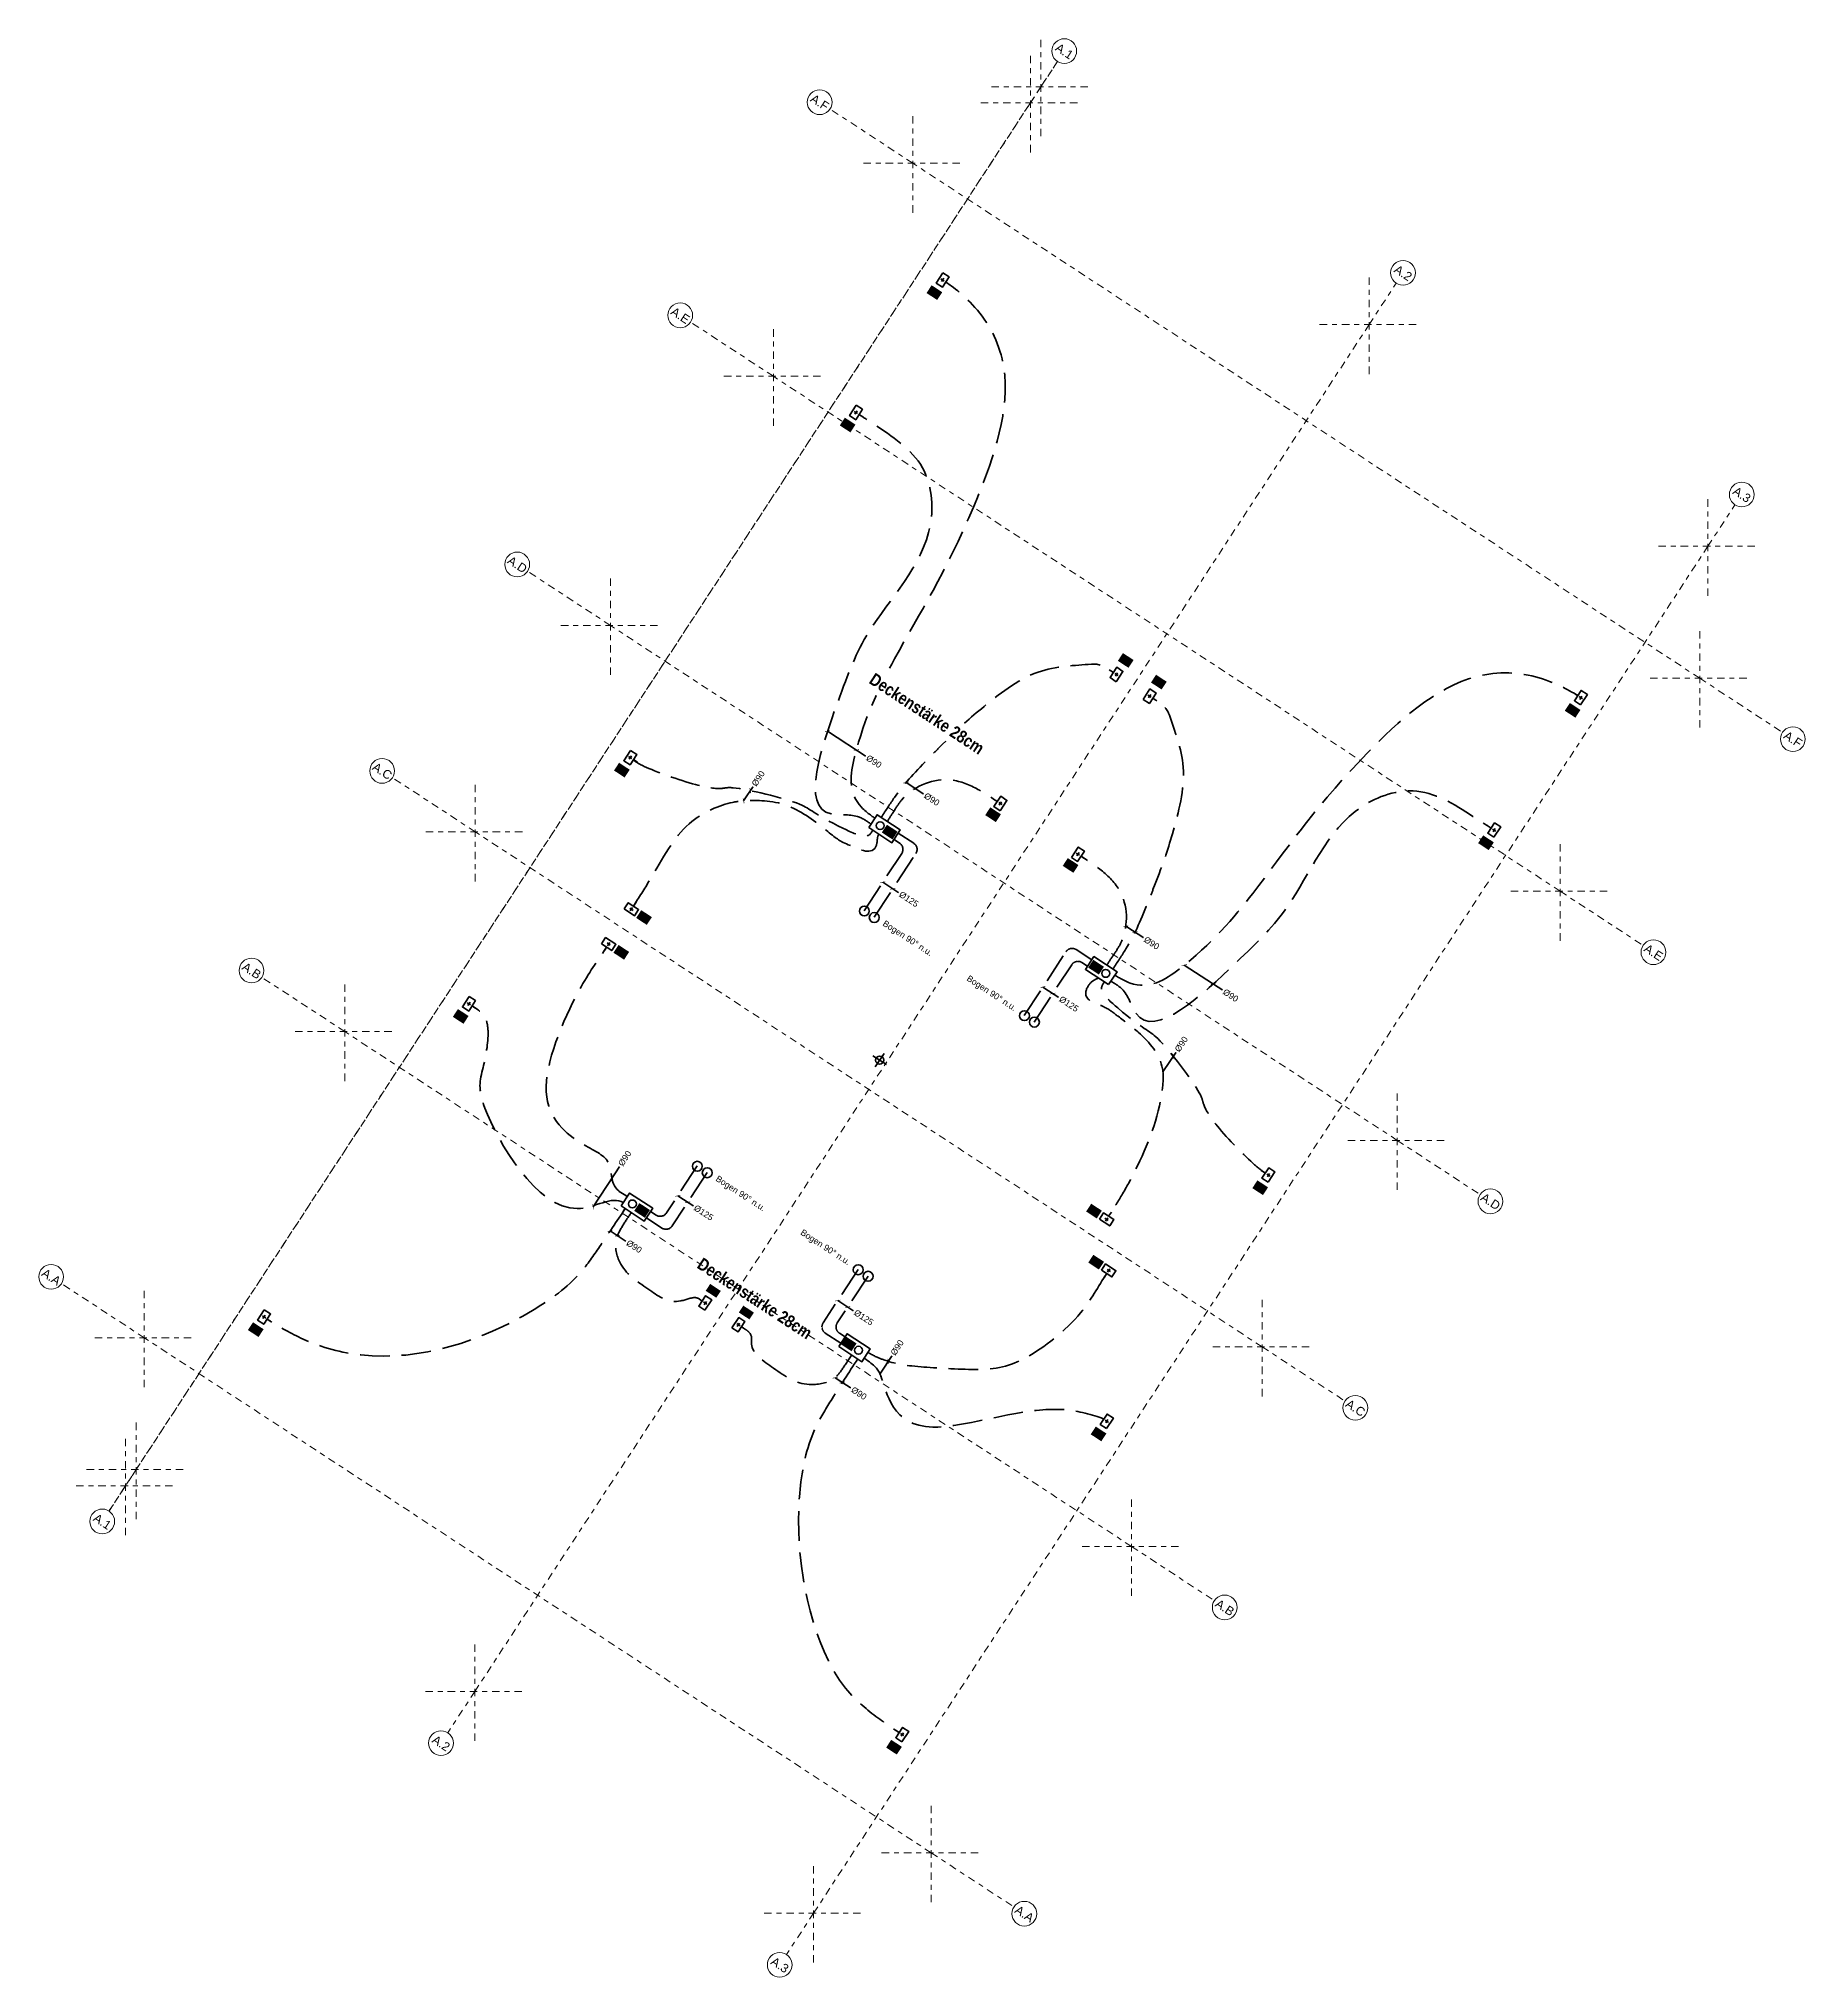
# Model space of a CAD drawing. Header units: metres. Extents: x 2696276 to 2696381, y 1245119 to 1245220.
# Drawn here: x 2696278.3 to 2696313.99, y 1245153.23 to 1245192.39 of the extents above; entities that cross this region are included whole.
import ezdxf

# ---------------------------------------------------------------- set-up
doc = ezdxf.new("R2010")
doc.units = ezdxf.units.M
doc.header["$PDMODE"] = 2
doc.header["$PDSIZE"] = -2
for name, pattern in [('000_hbf_Strichpunkt 3_1_1mm Achsen', [0.25, 0.15, -0.05, 0, -0.05]), ('11', [0.84, 0.6, -0.24]), ('93', [1000001.0, 1000000.0, -1])]:
    doc.linetypes.add(name, pattern=pattern)
for name, color, linetype, lineweight in [('0193ZULU0000', 1, 'Continuous', 35), ('0293ABLU0000', 40, 'Continuous', 35), ('0793BELU0000', 190, '93', 35), ('1193TELU2500', 144, 'Continuous', 35), ('4093APLU0000', 140, 'Continuous', 35)]:
    doc.layers.add(name, color=color, linetype=linetype, lineweight=lineweight)
doc.layers.add('1_M01_Achsen.V', color=7, linetype='Continuous')
doc.layers.get('0793BELU0000').off()
doc.styles.add('ERSTELLTER_STIL_2', font='arial.ttf')
doc.styles.get("Standard").update_dxf_attribs({"font": 'arial.ttf'})

# ---------------------------------------------------------------- blocks, each defined once
blk = doc.blocks.new('A$C4181af03')
at = {"layer": '1_M01_Achsen.V', "color": 7, "linetype": '000_hbf_Strichpunkt 3_1_1mm Achsen', "lineweight": 13}
for p, q in [((-8.041, 17.85), (-8.041, 18.85)), ((-8.041, 18.239), (-8.041, 18.85)), ((8.319, 17.85), (8.319, 18.85)), ((8.319, 17.85), (8.319, 18.85)), ((-8.041, 18.239), (-8.041, -15.54)), ((-8.041, 17.85), (-8.041, -15.15)), ((8.319, 17.85), (8.319, -15.15)), ((8.319, 17.85), (8.319, -15.15)), ((-9.361, 15.53), (-11.361, 15.53)), ((-9.361, 15.53), (-11.361, 15.53)), ((9.639, 15.53), (-9.361, 15.53)), ((9.639, 15.53), (-9.361, 15.53)), ((9.639, 15.53), (11.639, 15.53)), ((9.639, 15.53), (11.639, 15.53)), ((-9.361, 10.385), (-11.361, 10.385)), ((-9.361, 10.385), (-11.361, 10.385)), ((9.639, 10.385), (-9.361, 10.385)), ((9.639, 10.385), (-9.361, 10.385)), ((9.639, 10.385), (11.639, 10.385)), ((9.639, 10.385), (11.639, 10.385)), ((-9.361, 4.37), (-11.361, 4.37)), ((-9.361, 4.37), (-11.361, 4.37)), ((9.639, 4.37), (-9.361, 4.37)), ((9.639, 4.37), (-9.361, 4.37)), ((9.639, 4.37), (11.639, 4.37)), ((9.639, 4.37), (11.639, 4.37)), ((-9.361, -5.435), (-11.361, -5.435)), ((-9.361, -5.435), (-11.361, -5.435)), ((9.639, -5.435), (-9.361, -5.435)), ((9.639, -5.435), (-9.361, -5.435)), ((9.639, -5.435), (11.639, -5.435)), ((9.639, -5.435), (11.639, -5.435)), ((-9.361, -12.83), (-11.361, -12.83)), ((-9.361, -12.83), (-11.361, -12.83)), ((9.639, -12.83), (-9.361, -12.83)), ((9.639, -12.83), (-9.361, -12.83)), ((9.639, -12.83), (11.639, -12.83)), ((9.639, -12.83), (11.639, -12.83)), ((-8.041, -15.15), (-8.041, -16.15)), ((8.319, -15.15), (8.319, -16.15)), ((8.319, -15.15), (8.319, -16.15)), ((-8.041, -15.54), (-8.041, -16.15))]:
    blk.add_line(p, q, dxfattribs=at)
at = {"layer": '1_M01_Achsen.V', "color": 62, "linetype": '000_hbf_Strichpunkt 3_1_1mm Achsen', "lineweight": 13, "true_color": 0x8cbb26}
for p, q in [((0.139, 17.85), (0.139, 18.85)), ((0.139, 17.85), (0.139, 18.85)), ((0.139, 17.85), (0.139, -15.15)), ((0.139, 17.85), (0.139, -15.15)), ((-9.361, -0.615), (-11.361, -0.615)), ((-9.361, -0.615), (-11.361, -0.615)), ((9.639, -0.615), (-9.361, -0.615)), ((-9.361, -0.615), (-9.361, -0.615)), ((9.639, -0.615), (-9.361, -0.615)), ((9.639, -0.615), (9.639, -0.615)), ((9.639, -0.615), (11.639, -0.615)), ((9.639, -0.615), (11.639, -0.615)), ((0.139, -15.15), (0.139, -16.15)), ((0.139, -15.15), (0.139, -16.15))]:
    blk.add_line(p, q, dxfattribs=at)
at = {"layer": '1_M01_Achsen.V', "color": 7, "linetype": 'Continuous', "lineweight": 13}
for centre in [(-8.041, 19.1), (-8.041, 19.1), (8.319, 19.1), (8.319, 19.1), (-11.611, 15.53), (-11.611, 15.53), (11.889, 15.53), (11.889, 15.53), (-11.611, 10.385), (-11.611, 10.385), (11.889, 10.385), (11.889, 10.385), (-11.611, 4.37), (-11.611, 4.37), (11.889, 4.37), (11.889, 4.37), (-11.611, -5.435), (-11.611, -5.435), (11.889, -5.435), (11.889, -5.435), (-11.611, -12.83), (-11.611, -12.83), (11.889, -12.83), (11.889, -12.83), (-8.041, -16.4), (-8.041, -16.4), (8.319, -16.4), (8.319, -16.4)]:
    blk.add_circle(centre, 0.25, dxfattribs=at)
at = {"layer": '1_M01_Achsen.V', "color": 62, "linetype": 'Continuous', "lineweight": 13, "true_color": 0x8cbb26}
for centre in [(0.139, 19.1), (0.139, 19.1), (-11.611, -0.615), (-11.611, -0.615), (11.889, -0.615), (11.889, -0.615), (0.139, -16.4), (0.139, -16.4)]:
    blk.add_circle(centre, 0.25, dxfattribs=at)
at = {"layer": '1_M01_Achsen.V', "color": 7, "linetype": '000_hbf_Strichpunkt 3_1_1mm Achsen', "lineweight": 13}
for p in [(-8.041, 18.239), (-8.041, 18.239), (-8.041, 17.85), (-8.041, 17.85), (8.319, 17.85), (8.319, 17.85), (8.319, 17.85), (8.319, 17.85), (-9.361, 15.53), (-9.361, 15.53), (-9.361, 15.53), (-9.361, 15.53), (9.639, 15.53), (9.639, 15.53), (9.639, 15.53), (9.639, 15.53), (-9.361, 10.385), (-9.361, 10.385), (-9.361, 10.385), (-9.361, 10.385), (9.639, 10.385), (9.639, 10.385), (9.639, 10.385), (9.639, 10.385), (-9.361, 4.37), (-9.361, 4.37), (-9.361, 4.37), (-9.361, 4.37), (9.639, 4.37), (9.639, 4.37), (9.639, 4.37), (9.639, 4.37), (-9.361, -5.435), (-9.361, -5.435), (-9.361, -5.435), (-9.361, -5.435), (9.639, -5.435), (9.639, -5.435), (9.639, -5.435), (9.639, -5.435), (-9.361, -12.83), (-9.361, -12.83), (-9.361, -12.83), (-9.361, -12.83), (9.639, -12.83), (9.639, -12.83), (9.639, -12.83), (9.639, -12.83), (-8.041, -15.15), (-8.041, -15.15), (8.319, -15.15), (8.319, -15.15), (8.319, -15.15), (8.319, -15.15), (-8.041, -15.54), (-8.041, -15.54)]:
    blk.add_point(p, dxfattribs=at)
at = {"layer": '1_M01_Achsen.V', "color": 62, "linetype": '000_hbf_Strichpunkt 3_1_1mm Achsen', "lineweight": 13, "true_color": 0x8cbb26}
for p in [(0.139, 17.85), (0.139, 17.85), (0.139, 17.85), (0.139, 17.85), (-9.361, -0.615), (-9.361, -0.615), (-9.361, -0.615), (9.639, -0.615), (9.639, -0.615), (9.639, -0.615), (0.139, -15.15), (0.139, -15.15), (0.139, -15.15), (0.139, -15.15)]:
    blk.add_point(p, dxfattribs=at)
at = {"layer": '1_M01_Achsen.V', "color": 7, "lineweight": 13, "char_height": 0.175, "attachment_point": 1, "style": 'ERSTELLTER_STIL_2'}
for s, insert in [('\\A1;{\\pql;\\pt0;\\fArial|b0|i0|c0|p0;\\W1.000000;A.1}', (-8.221, 19.187)), ('\\A1;{\\pql;\\pt0;\\fArial|b0|i0|c0|p0;\\W1.000000;A.1}', (-8.221, 19.187)), ('\\A1;{\\pql;\\pt0;\\fArial|b0|i0|c0|p0;\\W1.000000;A.2}', (-0.041, 19.187)), ('\\A1;{\\pql;\\pt0;\\fArial|b0|i0|c0|p0;\\W1.000000;A.2}', (-0.041, 19.187)), ('\\A1;{\\pql;\\pt0;\\fArial|b0|i0|c0|p0;\\W1.000000;A.3}', (8.139, 19.187)), ('\\A1;{\\pql;\\pt0;\\fArial|b0|i0|c0|p0;\\W1.000000;A.3}', (8.139, 19.187)), ('\\A1;{\\pql;\\pt0;\\fArial|b0|i0|c0|p0;\\W1.000000;A.F}', (-11.798, 15.617)), ('\\A1;{\\pql;\\pt0;\\fArial|b0|i0|c0|p0;\\W1.000000;A.F}', (-11.798, 15.617)), ('\\A1;{\\pql;\\pt0;\\fArial|b0|i0|c0|p0;\\W1.000000;A.F}', (11.702, 15.617)), ('\\A1;{\\pql;\\pt0;\\fArial|b0|i0|c0|p0;\\W1.000000;A.F}', (11.702, 15.617)), ('\\A1;{\\pql;\\pt0;\\fArial|b0|i0|c0|p0;\\W1.000000;A.E}', (-11.804, 10.472)), ('\\A1;{\\pql;\\pt0;\\fArial|b0|i0|c0|p0;\\W1.000000;A.E}', (-11.804, 10.472)), ('\\A1;{\\pql;\\pt0;\\fArial|b0|i0|c0|p0;\\W1.000000;A.E}', (11.696, 10.472)), ('\\A1;{\\pql;\\pt0;\\fArial|b0|i0|c0|p0;\\W1.000000;A.E}', (11.696, 10.472)), ('\\A1;{\\pql;\\pt0;\\fArial|b0|i0|c0|p0;\\W1.000000;A.D}', (-11.811, 4.457)), ('\\A1;{\\pql;\\pt0;\\fArial|b0|i0|c0|p0;\\W1.000000;A.D}', (-11.811, 4.457)), ('\\A1;{\\pql;\\pt0;\\fArial|b0|i0|c0|p0;\\W1.000000;A.D}', (11.689, 4.457)), ('\\A1;{\\pql;\\pt0;\\fArial|b0|i0|c0|p0;\\W1.000000;A.D}', (11.689, 4.457)), ('\\A1;{\\pql;\\pt0;\\fArial|b0|i0|c0|p0;\\W1.000000;A.C}', (-11.811, -0.528)), ('\\A1;{\\pql;\\pt0;\\fArial|b0|i0|c0|p0;\\W1.000000;A.C}', (-11.811, -0.528)), ('\\A1;{\\pql;\\pt0;\\fArial|b0|i0|c0|p0;\\W1.000000;A.C}', (11.689, -0.528)), ('\\A1;{\\pql;\\pt0;\\fArial|b0|i0|c0|p0;\\W1.000000;A.C}', (11.689, -0.528)), ('\\A1;{\\pql;\\pt0;\\fArial|b0|i0|c0|p0;\\W1.000000;A.B}', (-11.804, -5.348)), ('\\A1;{\\pql;\\pt0;\\fArial|b0|i0|c0|p0;\\W1.000000;A.B}', (-11.804, -5.348)), ('\\A1;{\\pql;\\pt0;\\fArial|b0|i0|c0|p0;\\W1.000000;A.B}', (11.696, -5.348)), ('\\A1;{\\pql;\\pt0;\\fArial|b0|i0|c0|p0;\\W1.000000;A.B}', (11.696, -5.348)), ('\\A1;{\\pql;\\pt0;\\fArial|b0|i0|c0|p0;\\W1.000000;A.A}', (-11.804, -12.743)), ('\\A1;{\\pql;\\pt0;\\fArial|b0|i0|c0|p0;\\W1.000000;A.A}', (-11.804, -12.743)), ('\\A1;{\\pql;\\pt0;\\fArial|b0|i0|c0|p0;\\W1.000000;A.A}', (11.696, -12.743)), ('\\A1;{\\pql;\\pt0;\\fArial|b0|i0|c0|p0;\\W1.000000;A.A}', (11.696, -12.743)), ('\\A1;{\\pql;\\pt0;\\fArial|b0|i0|c0|p0;\\W1.000000;A.1}', (-8.221, -16.313)), ('\\A1;{\\pql;\\pt0;\\fArial|b0|i0|c0|p0;\\W1.000000;A.1}', (-8.221, -16.313)), ('\\A1;{\\pql;\\pt0;\\fArial|b0|i0|c0|p0;\\W1.000000;A.2}', (-0.041, -16.313)), ('\\A1;{\\pql;\\pt0;\\fArial|b0|i0|c0|p0;\\W1.000000;A.2}', (-0.041, -16.313)), ('\\A1;{\\pql;\\pt0;\\fArial|b0|i0|c0|p0;\\W1.000000;A.3}', (8.139, -16.313)), ('\\A1;{\\pql;\\pt0;\\fArial|b0|i0|c0|p0;\\W1.000000;A.3}', (8.139, -16.313))]:
    blk.add_mtext(s, dxfattribs=dict(at, insert=insert))
blk = doc.blocks.new('A$C3776b7cd')
blk.add_blockref('A$C4181af03', (0, 0))

msp = doc.modelspace()

# ---------------------------------------------------------------- linework, layer by layer
at = {"color": 1, "linetype": 'ByBlock', "lineweight": 35}
for p, q in [((2696295.152, 1245171.846), (2696295.426, 1245171.667)), ((2696295.378, 1245171.893), (2696295.199, 1245171.62))]:
    msp.add_line(p, q, dxfattribs=at)
msp.add_circle((2696295.289, 1245171.757), 0.0818, dxfattribs=at)
at = {"layer": '0193ZULU0000', "linetype": 'ByBlock'}
for p, q in [((2696296.528, 1245187.54), (2696296.595, 1245187.496)), ((2696296.584, 1245187.552), (2696296.54, 1245187.485)), ((2696296.625, 1245187.477), (2696296.708, 1245187.422)), ((2696294.777, 1245184.864), (2696294.844, 1245184.82)), ((2696294.833, 1245184.876), (2696294.789, 1245184.809)), ((2696294.873, 1245184.801), (2696294.957, 1245184.746)), ((2696309.395, 1245179.121), (2696309.311, 1245179.175)), ((2696309.491, 1245179.058), (2696309.424, 1245179.101)), ((2696309.436, 1245179.046), (2696309.479, 1245179.113)), ((2696290.217, 1245177.891), (2696290.284, 1245177.848)), ((2696290.272, 1245177.903), (2696290.228, 1245177.836)), ((2696290.313, 1245177.828), (2696290.397, 1245177.774)), ((2696307.644, 1245176.446), (2696307.561, 1245176.5)), ((2696307.741, 1245176.383), (2696307.674, 1245176.426)), ((2696307.685, 1245176.371), (2696307.729, 1245176.438)), ((2696286.957, 1245172.917), (2696287.024, 1245172.873)), ((2696287.013, 1245172.929), (2696286.969, 1245172.862)), ((2696287.054, 1245172.854), (2696287.137, 1245172.799)), ((2696303.083, 1245169.475), (2696302.999, 1245169.53)), ((2696303.179, 1245169.412), (2696303.112, 1245169.456)), ((2696303.124, 1245169.401), (2696303.167, 1245169.468)), ((2696282.817, 1245166.589), (2696282.884, 1245166.546)), ((2696282.872, 1245166.601), (2696282.828, 1245166.534)), ((2696282.913, 1245166.526), (2696282.997, 1245166.472)), ((2696299.913, 1245164.439), (2696299.846, 1245164.483)), ((2696299.857, 1245164.427), (2696299.901, 1245164.494)), ((2696295.683, 1245158.172), (2696295.599, 1245158.227)), ((2696295.779, 1245158.109), (2696295.712, 1245158.153)), ((2696295.724, 1245158.097), (2696295.768, 1245158.164))]:
    msp.add_line(p, q, dxfattribs=at)
at = {"layer": '0193ZULU0000', "linetype": '11'}
for p, q in [((2696294.977, 1245174.774), (2696295.734, 1245175.933)), ((2696295.579, 1245176.214), (2696295.691, 1245176.14)), ((2696298.412, 1245172.527), (2696299.169, 1245173.685)), ((2696299.377, 1245173.728), (2696299.489, 1245173.655)), ((2696291.602, 1245169.618), (2696290.982, 1245168.669)), ((2696290.662, 1245168.7), (2696290.774, 1245168.626)), ((2696295.054, 1245167.395), (2696294.433, 1245166.447)), ((2696294.476, 1245166.239), (2696294.589, 1245166.166))]:
    msp.add_line(p, q, dxfattribs=at)
at = {"layer": '0193ZULU0000', "linetype": 'ByBlock'}
for points in [[(2696296.568, 1245187.664), (2696296.693, 1245187.582), (2696296.556, 1245187.372), (2696296.431, 1245187.455)], [(2696294.816, 1245184.988), (2696294.942, 1245184.906), (2696294.805, 1245184.696), (2696294.68, 1245184.779)], [(2696309.452, 1245178.934), (2696309.326, 1245179.016), (2696309.463, 1245179.225), (2696309.589, 1245179.143)], [(2696290.256, 1245178.015), (2696290.381, 1245177.933), (2696290.245, 1245177.724), (2696290.119, 1245177.806)], [(2696307.701, 1245176.259), (2696307.576, 1245176.341), (2696307.713, 1245176.55), (2696307.838, 1245176.468)], [(2696286.997, 1245173.041), (2696287.122, 1245172.959), (2696286.985, 1245172.749), (2696286.86, 1245172.832)], [(2696303.14, 1245169.289), (2696303.014, 1245169.371), (2696303.151, 1245169.58), (2696303.277, 1245169.498)], [(2696282.856, 1245166.713), (2696282.981, 1245166.631), (2696282.844, 1245166.422), (2696282.719, 1245166.504)], [(2696299.874, 1245164.315), (2696299.748, 1245164.397), (2696299.885, 1245164.606), (2696300.011, 1245164.524)], [(2696295.74, 1245157.985), (2696295.615, 1245158.067), (2696295.752, 1245158.276), (2696295.877, 1245158.194)]]:
    msp.add_lwpolyline(points, close=True, dxfattribs=at)
at = {"layer": '0193ZULU0000', "linetype": 'ByBlock', "extrusion": (-0.008646, -0.013212, 0.999875)}
for centre in [(2696194.182, 1244758.062, -39763.261), (2696197.619, 1244755.817, -39763.261), (2696190.808, 1244752.907, -39763.164), (2696194.26, 1244750.684, -39763.164)]:
    msp.add_circle(centre, 0.0999, dxfattribs=at)
at = {"layer": '0193ZULU0000', "linetype": '11'}
for centre, start, end in [((2696295.609, 1245176.015), 326.8, 56.8), ((2696299.295, 1245173.603), 56.8, 146.8007), ((2696290.856, 1245168.752), 236.8, 326.8), ((2696294.558, 1245166.365), 146.8, 236.8)]:
    msp.add_arc(centre, 0.15, start, end, dxfattribs=at)
for points, knots in [([(2696295.192, 1245176.646), (2696295.2, 1245176.641), (2696294.613, 1245177.019), (2696294.844, 1245178.412), (2696295.855, 1245180.45), (2696296.851, 1245181.91), (2696298.09, 1245185.276), (2696297.444, 1245186.853), (2696296.797, 1245187.366), (2696296.625, 1245187.477)], [0, 0, 0, 0, 387.913865, 1378.747435, 3673.85659, 7786.807194, 10001.59567, 11180.659131, 12325.86355, 12325.86355, 12325.86355, 12325.86355]), ([(2696300.04, 1245173.474), (2696300.032, 1245173.479), (2696300.614, 1245173.092), (2696301.797, 1245173.862), (2696303.26, 1245175.604), (2696304.2, 1245177.101), (2696306.789, 1245179.584), (2696308.492, 1245179.623), (2696309.221, 1245179.236), (2696309.392, 1245179.122)], [0, 0, 0, 0, 387.913865, 1378.747435, 3673.85659, 7786.807194, 10001.59567, 11180.659131, 12325.86355, 12325.86355, 12325.86355, 12325.86355]), ([(2696290.313, 1245177.828), (2696290.354, 1245177.791), (2696290.462, 1245177.693), (2696291.622, 1245177.274), (2696292.124, 1245177.225), (2696292.258, 1245177.316), (2696293.951, 1245176.914), (2696293.907, 1245176.732), (2696295.038, 1245176.212), (2696295.119, 1245176.346), (2696295.152, 1245176.401)], [0, 0, 0, 0, 524.754782, 1385.666254, 2062.728403, 2660.879406, 3900.842733, 4908.776168, 5147.435674, 5311.22856, 5311.22856, 5311.22856, 5311.22856]), ([(2696303.083, 1245169.475), (2696303.03, 1245169.509), (2696302.892, 1245169.597), (2696302.045, 1245170.444), (2696301.8, 1245170.896), (2696301.829, 1245171.052), (2696300.783, 1245172.443), (2696300.634, 1245172.33), (2696299.704, 1245173.158), (2696299.795, 1245173.286), (2696299.832, 1245173.339)], [0, 0, 0, 0, 524.754782, 1385.666254, 2062.728403, 2660.879406, 3900.842733, 4908.776168, 5147.435674, 5311.22856, 5311.22856, 5311.22856, 5311.22856]), ([(2696290.111, 1245168.881), (2696289.888, 1245169.026), (2696288.701, 1245168.152), (2696287.084, 1245170.95), (2696287.245, 1245171.432), (2696287.404, 1245172.193), (2696287.339, 1245172.663), (2696287.214, 1245172.75), (2696287.054, 1245172.854)], [0, 0, 0, 0, 801.216742, 2667.158105, 3784.214326, 4602.645566, 4866.112959, 5512.572146, 5512.572146, 5512.572146, 5512.572146]), ([(2696290.149, 1245168.757), (2696289.976, 1245168.501), (2696289.682, 1245168.068), (2696289.161, 1245167.292), (2696287.672, 1245166.224), (2696285.62, 1245165.539), (2696283.788, 1245166.004), (2696283.026, 1245166.449), (2696282.939, 1245166.508), (2696282.913, 1245166.526)], [0, 0, 0, 0, 929.749147, 1570.91491, 2788.010634, 6247.926954, 7358.939902, 8065.42059, 8395.204521, 8395.204521, 8395.204521, 8395.204521]), ([(2696294.975, 1245165.733), (2696295.195, 1245165.589), (2696295.402, 1245165.35), (2696295.573, 1245163.946), (2696298.215, 1245164.735), (2696299.067, 1245164.697), (2696299.105, 1245164.693), (2696299.708, 1245164.575), (2696299.817, 1245164.502)], [0, 0, 0, 0, 801.216742, 2667.158105, 3784.214326, 4602.645566, 4866.112959, 5512.572146, 5512.572146, 5512.572146, 5512.572146]), ([(2696294.846, 1245165.719), (2696294.659, 1245165.438), (2696294.38, 1245164.996), (2696293.879, 1245164.206), (2696293.475, 1245162.429), (2696293.848, 1245160.156), (2696294.704, 1245158.863), (2696295.46, 1245158.314), (2696295.612, 1245158.218), (2696295.683, 1245158.172)], [0, 0, 0, 0, 929.749147, 1570.91491, 2788.010634, 6247.926954, 7358.939902, 8065.42059, 8395.204521, 8395.204521, 8395.204521, 8395.204521])]:
    msp.add_open_spline(points, degree=3, knots=knots, dxfattribs=at)
for points in [[(2696295.113, 1245176.525), (2696294.843, 1245176.679), (2696294.31, 1245176.73), (2696294.444, 1245178.994), (2696295.07, 1245180.408), (2696296.313, 1245182.575), (2696296.154, 1245183.725), (2696295.164, 1245184.609), (2696294.874, 1245184.801)], [(2696299.961, 1245173.352), (2696300.21, 1245173.167), (2696300.47, 1245172.699), (2696302.491, 1245173.727), (2696303.536, 1245174.868), (2696305.025, 1245176.874), (2696306.143, 1245177.189), (2696307.348, 1245176.636), (2696307.641, 1245176.447)]]:
    msp.add_spline(points, degree=3, dxfattribs=at)
at = {"layer": '0293ABLU0000', "linetype": 'ByBlock'}
for p, q in [((2696300.012, 1245179.589), (2696299.929, 1245179.644)), ((2696300.109, 1245179.526), (2696300.042, 1245179.57)), ((2696300.053, 1245179.514), (2696300.097, 1245179.581)), ((2696300.711, 1245179.132), (2696300.778, 1245179.088)), ((2696300.723, 1245179.076), (2696300.766, 1245179.143)), ((2696300.807, 1245179.069), (2696300.891, 1245179.014)), ((2696297.666, 1245176.982), (2696297.583, 1245177.037)), ((2696297.763, 1245176.919), (2696297.696, 1245176.963)), ((2696297.707, 1245176.908), (2696297.751, 1245176.975)), ((2696299.262, 1245175.938), (2696299.329, 1245175.895)), ((2696299.273, 1245175.883), (2696299.317, 1245175.95)), ((2696299.358, 1245175.875), (2696299.442, 1245175.821)), ((2696290.24, 1245174.827), (2696290.307, 1245174.783)), ((2696290.251, 1245174.772), (2696290.295, 1245174.839)), ((2696290.314, 1245174.868), (2696290.369, 1245174.951)), ((2696289.772, 1245174.04), (2696289.717, 1245173.956)), ((2696289.78, 1245174.124), (2696289.847, 1245174.08)), ((2696289.791, 1245174.069), (2696289.835, 1245174.136)), ((2696299.841, 1245168.562), (2696299.908, 1245168.518)), ((2696299.853, 1245168.506), (2696299.897, 1245168.573)), ((2696299.916, 1245168.603), (2696299.971, 1245168.686)), ((2696299.877, 1245167.445), (2696299.822, 1245167.361)), ((2696299.884, 1245167.53), (2696299.951, 1245167.486)), ((2696299.896, 1245167.474), (2696299.94, 1245167.541)), ((2696291.703, 1245166.89), (2696291.619, 1245166.945)), ((2696291.799, 1245166.827), (2696291.732, 1245166.871)), ((2696291.744, 1245166.816), (2696291.787, 1245166.883)), ((2696292.401, 1245166.433), (2696292.468, 1245166.389)), ((2696292.413, 1245166.378), (2696292.457, 1245166.445)), ((2696292.498, 1245166.37), (2696292.581, 1245166.315))]:
    msp.add_line(p, q, dxfattribs=at)
at = {"layer": '0293ABLU0000', "linetype": '11'}
for p, q in [((2696295.664, 1245176.343), (2696295.977, 1245176.138)), ((2696295.177, 1245174.643), (2696296.02, 1245175.931)), ((2696299.261, 1245173.989), (2696299.574, 1245173.784)), ((2696298.211, 1245172.658), (2696299.053, 1245173.946)), ((2696291.803, 1245169.487), (2696291.098, 1245168.408)), ((2696290.577, 1245168.57), (2696290.89, 1245168.365)), ((2696294.853, 1245167.527), (2696294.147, 1245166.448)), ((2696294.191, 1245166.241), (2696294.504, 1245166.036))]:
    msp.add_line(p, q, dxfattribs=at)
at = {"layer": '0293ABLU0000'}
msp.add_line((2696290.149, 1245168.757), (2696290.074, 1245168.641), dxfattribs=at)
at = {"layer": '0293ABLU0000', "linetype": 'ByBlock'}
for points in [[(2696300.069, 1245179.402), (2696299.944, 1245179.484), (2696300.081, 1245179.693), (2696300.206, 1245179.611)], [(2696300.613, 1245179.046), (2696300.739, 1245178.964), (2696300.876, 1245179.173), (2696300.75, 1245179.255)], [(2696297.724, 1245176.796), (2696297.598, 1245176.878), (2696297.735, 1245177.087), (2696297.86, 1245177.005)], [(2696299.164, 1245175.853), (2696299.29, 1245175.771), (2696299.426, 1245175.98), (2696299.301, 1245176.062)], [(2696290.127, 1245174.811), (2696290.21, 1245174.936), (2696290.419, 1245174.799), (2696290.337, 1245174.674)], [(2696289.668, 1245174.108), (2696289.75, 1245174.233), (2696289.959, 1245174.097), (2696289.877, 1245173.971)], [(2696299.729, 1245168.546), (2696299.811, 1245168.671), (2696300.021, 1245168.534), (2696299.938, 1245168.409)], [(2696299.772, 1245167.514), (2696299.854, 1245167.639), (2696300.064, 1245167.502), (2696299.981, 1245167.377)], [(2696291.76, 1245166.704), (2696291.634, 1245166.786), (2696291.771, 1245166.995), (2696291.897, 1245166.913)], [(2696292.304, 1245166.348), (2696292.429, 1245166.266), (2696292.566, 1245166.475), (2696292.441, 1245166.557)]]:
    msp.add_lwpolyline(points, close=True, dxfattribs=at)
at = {"layer": '0293ABLU0000', "linetype": 'ByBlock', "extrusion": (-0.008646, -0.013212, 0.999875)}
for centre in [(2696194.383, 1244757.931, -39763.261), (2696197.418, 1244755.948, -39763.261), (2696191.009, 1244752.775, -39763.164), (2696194.059, 1244750.815, -39763.164)]:
    msp.add_circle(centre, 0.0999, dxfattribs=at)
at = {"layer": '0293ABLU0000', "linetype": '11'}
for centre, start, end in [((2696295.895, 1245176.013), 326.8, 56.8), ((2696299.179, 1245173.864), 56.8, 146.8007), ((2696290.972, 1245168.49), 236.8, 326.8), ((2696294.273, 1245166.366), 146.8, 236.8)]:
    msp.add_arc(centre, 0.15, start, end, dxfattribs=at)
for points, knots in [([(2696295.321, 1245176.66), (2696295.411, 1245176.8), (2696295.699, 1245177.246), (2696295.998, 1245177.573), (2696296.934, 1245178.515), (2696297.216, 1245178.754), (2696298.388, 1245179.713), (2696299.341, 1245179.732), (2696299.742, 1245179.771), (2696300.012, 1245179.589)], [0, 0, 0, 0, 507.470079, 1623.087849, 1862.794649, 3646.623629, 5201.46764, 6500.488614, 6849.735754, 6849.735754, 6849.735754, 6849.735754]), ([(2696300.002, 1245173.597), (2696300.094, 1245173.736), (2696300.387, 1245174.179), (2696300.568, 1245174.583), (2696301.055, 1245175.818), (2696301.161, 1245176.172), (2696301.571, 1245177.63), (2696301.207, 1245178.511), (2696301.091, 1245178.885), (2696300.807, 1245179.069)], [0, 0, 0, 0, 507.470079, 1623.087849, 1862.794649, 3646.623629, 5201.46764, 6500.488614, 6849.735754, 6849.735754, 6849.735754, 6849.735754]), ([(2696290.314, 1245174.868), (2696290.426, 1245175.043), (2696290.829, 1245175.678), (2696291.299, 1245176.609), (2696292.258, 1245176.984), (2696292.705, 1245177.005), (2696293.466, 1245177.005), (2696294.451, 1245176.203), (2696294.487, 1245176.181), (2696295.249, 1245175.85), (2696295.241, 1245176.273), (2696295.273, 1245176.322)], [0, 0, 0, 0, 520.992056, 1886.232039, 3049.394523, 3656.853737, 4656.130582, 5449.89983, 6398.006005, 7010.326282, 7133.403687, 7133.403687, 7133.403687, 7133.403687]), ([(2696290.19, 1245169.002), (2696290.138, 1245169.037), (2696289.799, 1245169.209), (2696289.962, 1245169.773), (2696289.188, 1245170.045), (2696288.166, 1245170.972), (2696289.255, 1245173.348), (2696289.6, 1245173.773), (2696289.772, 1245174.04)], [0, 0, 0, 0, 328.68021, 1630.303409, 2673.216496, 3988.937784, 5347.948083, 6302.118975, 6302.118975, 6302.118975, 6302.118975]), ([(2696291.703, 1245166.89), (2696291.682, 1245166.904), (2696291.644, 1245166.93), (2696291.541, 1245166.989), (2696291.095, 1245166.781), (2696290.62, 1245167.14), (2696290.053, 1245167.49), (2696289.902, 1245168.07), (2696290.091, 1245168.412), (2696290.212, 1245168.592), (2696290.271, 1245168.677)], [0, 0, 0, 0, 100.002735, 181.729475, 464.848674, 1130.74223, 1922.193591, 2400.807023, 2741.043606, 3054.676566, 3054.676566, 3054.676566, 3054.676566]), ([(2696295.055, 1245165.855), (2696295.184, 1245165.77), (2696295.597, 1245165.617), (2696295.861, 1245165.575), (2696297.444, 1245165.469), (2696298.183, 1245165.617), (2696299.356, 1245166.522), (2696299.702, 1245167.18), (2696299.877, 1245167.445)], [0, 0, 0, 0, 328.68021, 1630.303409, 2673.216496, 3988.937784, 5347.948083, 6302.118975, 6302.118975, 6302.118975, 6302.118975]), ([(2696292.498, 1245166.37), (2696292.519, 1245166.357), (2696292.556, 1245166.333), (2696292.735, 1245166.208), (2696292.615, 1245165.901), (2696293.212, 1245165.484), (2696293.72, 1245165.133), (2696294.348, 1245165.258), (2696294.512, 1245165.48), (2696294.656, 1245165.695), (2696294.725, 1245165.799)], [0, 0, 0, 0, 100.002735, 181.729475, 464.848674, 1130.74223, 1922.193591, 2400.807023, 2741.043606, 3054.676566, 3054.676566, 3054.676566, 3054.676566])]:
    msp.add_open_spline(points, degree=3, knots=knots, dxfattribs=at)
for points in [[(2696295.443, 1245176.581), (2696295.579, 1245176.789), (2696295.73, 1245177.008), (2696296.665, 1245177.423), (2696297.216, 1245177.257), (2696297.666, 1245176.982)], [(2696299.88, 1245173.677), (2696300.016, 1245173.885), (2696300.156, 1245174.111), (2696300.162, 1245175.134), (2696299.791, 1245175.572), (2696299.358, 1245175.875)]]:
    msp.add_spline(points, degree=3, dxfattribs=at)
at = {"layer": '1193TELU2500', "linetype": 'ByBlock', "extrusion": (-0.008646, -0.013212, 0.999875)}
for p, q in [((2696295.034, 1245177.88, 0.075), (2696294.235, 1245178.402, 0.075)), ((2696296.204, 1245177.116, 0.075), (2696295.822, 1245177.366, 0.075)), ((2696295.699, 1245175.124), (2696295.354, 1245175.35)), ((2696300.646, 1245174.211, 0.075), (2696300.264, 1245174.461, 0.075)), ((2696302.243, 1245173.154, 0.075), (2696301.445, 1245173.677, 0.075)), ((2696298.933, 1245173.008), (2696298.588, 1245173.234)), ((2696291.553, 1245168.79), (2696291.209, 1245169.016)), ((2696290.19, 1245168.081), (2696289.845, 1245168.307)), ((2696294.788, 1245166.674), (2696294.443, 1245166.899)), ((2696294.732, 1245165.115), (2696294.388, 1245165.341))]:
    msp.add_line(p, q, dxfattribs=at)
at = {"layer": '1193TELU2500', "linetype": 'ByBlock', "extrusion": (0.013212, -0.008646, 0.999875)}
for p, q in [((2696292.747, 1245177.307), (2696292.54, 1245176.996)), ((2696301.295, 1245171.94), (2696301.013, 1245171.523)), ((2696290.05, 1245169.633, 0.075), (2696289.499, 1245168.792)), ((2696295.554, 1245165.81, 0.075), (2696295.292, 1245165.411, 0.075))]:
    msp.add_line(p, q, dxfattribs=at)
at = {"layer": '1193TELU2500', "linetype": 'ByBlock', "const_width": 0.0112}
for points in [[(2696294.183, 1245178.391), (2696294.287, 1245178.413)], [(2696294.767, 1245178.01), (2696294.87, 1245178.031)], [(2696292.686, 1245177.15), (2696292.664, 1245177.254)], [(2696295.77, 1245177.355), (2696295.874, 1245177.376)], [(2696295.955, 1245177.234), (2696296.058, 1245177.256)], [(2696292.551, 1245176.944), (2696292.529, 1245177.048)], [(2696300.212, 1245174.45), (2696300.316, 1245174.471)], [(2696300.396, 1245174.329), (2696300.5, 1245174.351)], [(2696301.393, 1245173.666), (2696301.497, 1245173.688)], [(2696301.976, 1245173.284), (2696302.08, 1245173.306)], [(2696301.233, 1245171.783), (2696301.211, 1245171.887)], [(2696301.024, 1245171.471), (2696301.002, 1245171.575)], [(2696289.51, 1245168.74), (2696289.489, 1245168.844)], [(2696295.303, 1245165.359), (2696295.282, 1245165.462)], [(2696295.474, 1245165.62), (2696295.453, 1245165.724)]]:
    msp.add_lwpolyline(points, dxfattribs=at)
for points, elevation in [([(2696295.302, 1245175.339), (2696295.405, 1245175.361)], -0.075), ([(2696295.502, 1245175.208), (2696295.606, 1245175.23)], -0.075), ([(2696298.536, 1245173.223), (2696298.64, 1245173.245)], -0.075), ([(2696298.736, 1245173.092), (2696298.84, 1245173.113)], -0.075), ([(2696289.901, 1245169.338), (2696289.88, 1245169.442)], 0.021), ([(2696291.157, 1245169.005), (2696291.26, 1245169.027)], -0.075), ([(2696291.357, 1245168.874), (2696291.461, 1245168.895)], -0.075), ([(2696289.793, 1245168.296), (2696289.897, 1245168.317)], -0.075), ([(2696289.94, 1245168.199), (2696290.044, 1245168.221)], -0.075), ([(2696294.391, 1245166.889), (2696294.494, 1245166.91)], -0.075), ([(2696294.591, 1245166.757), (2696294.695, 1245166.779)], -0.075), ([(2696294.336, 1245165.33), (2696294.44, 1245165.351)], -0.075), ([(2696294.483, 1245165.233), (2696294.587, 1245165.255)], -0.075)]:
    msp.add_lwpolyline(points, dxfattribs=dict(at, elevation=elevation))
at = {"layer": '4093APLU0000', "linetype": 'ByBlock'}
for points in [[(2696295.068, 1245176.455), (2696295.536, 1245176.149), (2696295.706, 1245176.408), (2696295.238, 1245176.715)], [(2696290.066, 1245168.812), (2696290.534, 1245168.505), (2696290.704, 1245168.764), (2696290.235, 1245169.071)], [(2696294.461, 1245165.971), (2696294.93, 1245165.664), (2696295.1, 1245165.924), (2696294.631, 1245166.23)]]:
    msp.add_lwpolyline(points, close=True, dxfattribs=at)
for centre in [(2696295.299, 1245176.494), (2696299.858, 1245173.51), (2696290.294, 1245168.851), (2696294.861, 1245165.895)]:
    msp.add_circle(centre, 0.08, dxfattribs=at)

# ---------------------------------------------------------------- texts
at = {"layer": '1193TELU2500', "linetype": 'ByBlock', "char_height": 0.125, "attachment_point": 5, "rotation": 326.8, "line_spacing_factor": 0.85, "bg_fill": 1, "box_fill_scale": 1.25, "bg_fill_color": 256, "bg_fill_true_color": 16777164, "bg_fill_transparency": 0}
for s, insert in [('L1', (2696296.395, 1245187.263)), ('L1', (2696294.642, 1245184.588)), ('L1', (2696300.261, 1245179.832)), ('L1', (2696300.93, 1245179.394)), ('L1', (2696309.291, 1245178.824)), ('L1', (2696290.08, 1245177.616)), ('L1', (2696297.581, 1245176.715)), ('L2', (2696295.492, 1245176.364)), ('L1', (2696307.54, 1245176.149)), ('L1', (2696299.147, 1245175.69)), ('L1', (2696290.528, 1245174.638)), ('L1', (2696290.069, 1245173.935)), ('L2', (2696299.662, 1245173.635)), ('L1', (2696286.824, 1245172.64)), ('L1', (2696302.978, 1245169.179)), ('L2', (2696290.489, 1245168.72)), ('L1', (2696299.62, 1245168.707)), ('L1', (2696299.663, 1245167.675)), ('L1', (2696291.933, 1245167.105)), ('L1', (2696292.602, 1245166.667)), ('L1', (2696282.683, 1245166.312)), ('L2', (2696294.664, 1245166.024)), ('L1', (2696299.712, 1245164.205)), ('L1', (2696295.579, 1245157.876))]:
    msp.add_mtext(s, dxfattribs=dict(at, insert=insert))

# ---------------------------------------------------------------- next in the draw order: texts
at = {"layer": '1193TELU2500', "linetype": 'ByBlock', "extrusion": (-0.008646, -0.013212, 0.999875), "char_height": 0.125, "attachment_point": 4, "text_direction": (0.836764, -0.547563, 0), "line_spacing_factor": 0.85, "bg_fill": 3, "box_fill_scale": 1.25, "bg_fill_color": 256, "bg_fill_true_color": 13158600, "bg_fill_transparency": 0}
for s, insert in [('%%C90', (2696295.034, 1245177.88, 0.075)), ('%%C90', (2696296.204, 1245177.116, 0.075)), ('%%C90', (2696300.646, 1245174.211, 0.075)), ('%%C90', (2696302.243, 1245173.154, 0.075)), ('%%C125', (2696298.933, 1245173.008)), ('%%C90', (2696290.19, 1245168.081)), ('%%C125', (2696294.788, 1245166.674)), ('%%C90', (2696294.732, 1245165.115))]:
    msp.add_mtext(s, dxfattribs=dict(at, insert=insert))
at = {"layer": '1193TELU2500', "linetype": 'ByBlock', "extrusion": (0.013212, -0.008646, 0.999875), "char_height": 0.125, "attachment_point": 4, "text_direction": (0.547563, 0.836764, 0), "line_spacing_factor": 0.85, "bg_fill": 3, "box_fill_scale": 1.25, "bg_fill_color": 256, "bg_fill_true_color": 13158600, "bg_fill_transparency": 0}
for insert in [(2696292.747, 1245177.307), (2696290.05, 1245169.633, 0.075), (2696295.554, 1245165.81, 0.075)]:
    msp.add_mtext('%%C90', dxfattribs=dict(at, insert=insert))
at = {"layer": '1193TELU2500', "linetype": 'ByBlock', "char_height": 0.125, "rotation": 326.8, "line_spacing_factor": 0.85, "bg_fill": 3, "box_fill_scale": 1.25, "bg_fill_color": 256, "bg_fill_true_color": 13158600, "bg_fill_transparency": 0}
for insert, attachment_point in [((2696295.362, 1245174.523), 4), ((2696298.027, 1245172.779), 6), ((2696291.987, 1245169.366), 4), ((2696294.669, 1245167.647), 6)]:
    msp.add_mtext('Bogen 90° n.u.', dxfattribs=dict(at, insert=insert, attachment_point=attachment_point))

# ---------------------------------------------------------------- next in the draw order: linework, layer by layer
at = {"layer": '0293ABLU0000', "linetype": '11'}
msp.add_spline([(2696299.711, 1245173.418), (2696299.545, 1245173.311), (2696299.457, 1245173.069), (2696299.819, 1245172.833), (2696300.107, 1245172.642), (2696300.515, 1245172.322), (2696301.005, 1245171.578), (2696300.999, 1245171.156), (2696300.452, 1245169.526), (2696300.181, 1245169.027), (2696299.916, 1245168.603)], degree=3, dxfattribs=at)
at = {"layer": '4093APLU0000', "linetype": 'ByBlock'}
msp.add_lwpolyline([(2696299.916, 1245173.283), (2696299.447, 1245173.59), (2696299.617, 1245173.849), (2696300.085, 1245173.543)], close=True, dxfattribs=at)

# ---------------------------------------------------------------- next in the draw order: texts
at = {"layer": '1193TELU2500', "color": 0, "linetype": 'ByBlock', "extrusion": (-0.008646, -0.013212, 0.999875), "char_height": 0.25, "attachment_point": 4, "text_direction": (0.836764, -0.547563, 0), "line_spacing_factor": 0.85, "bg_fill": 2}
for insert in [(2696295.124, 1245179.487), (2696291.647, 1245167.674)]:
    msp.add_mtext('\\fArial Narrow|b1|i0|c0|p34;Deckenstärke 28cm', dxfattribs=dict(at, insert=insert))
at = {"layer": '1193TELU2500', "linetype": 'ByBlock', "extrusion": (-0.008646, -0.013212, 0.999875), "char_height": 0.125, "attachment_point": 4, "text_direction": (0.836764, -0.547563, 0), "line_spacing_factor": 0.85, "bg_fill": 3, "box_fill_scale": 1.25, "bg_fill_color": 256, "bg_fill_true_color": 13158600, "bg_fill_transparency": 0}
for insert in [(2696295.699, 1245175.124), (2696291.553, 1245168.79)]:
    msp.add_mtext('%%C125', dxfattribs=dict(at, insert=insert))

# ---------------------------------------------------------------- next in the draw order: texts
at = {"layer": '1193TELU2500', "linetype": 'ByBlock', "extrusion": (0.013212, -0.008646, 0.999875), "insert": (2696301.295, 1245171.94), "char_height": 0.125, "attachment_point": 4, "text_direction": (0.547563, 0.836764, 0), "line_spacing_factor": 0.85, "bg_fill": 3, "box_fill_scale": 1.25, "bg_fill_color": 256, "bg_fill_true_color": 13158600, "bg_fill_transparency": 0}
msp.add_mtext('%%C90', dxfattribs=at)

# ---------------------------------------------------------------- next in the draw order: block references
at = {"layer": '0793BELU0000', "rotation": 326.8000006043338}
msp.add_blockref('A$C3776b7cd', (2696295.289, 1245171.757), dxfattribs=at)

doc.saveas('drawing.dxf')
